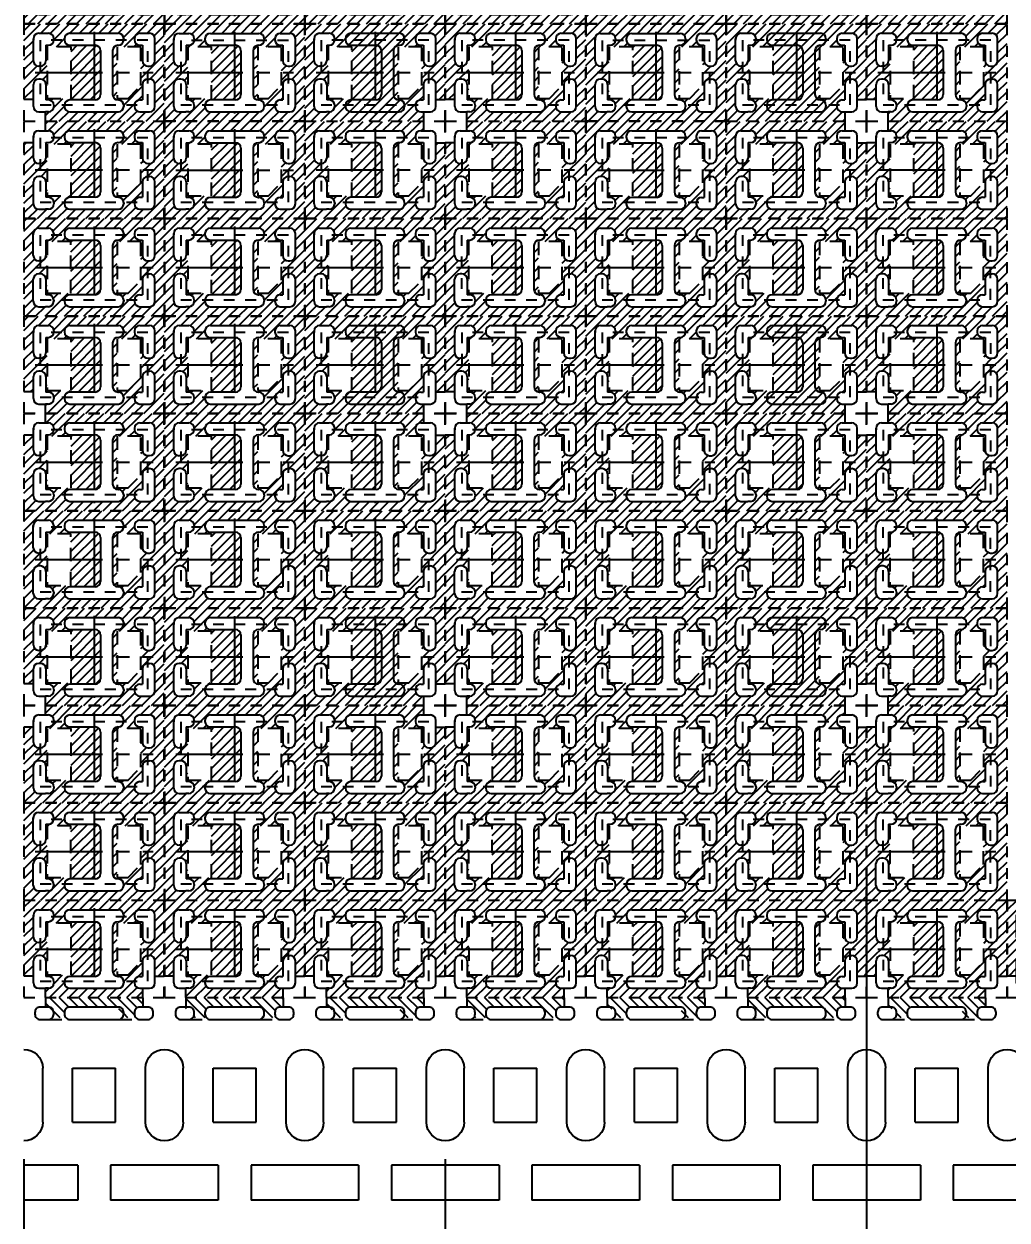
# Model space of a CAD drawing. Extents: x -1398 to -1114, y 27 to 158.
# Drawn here: x -1335.45 to -1326.31, y 64.06 to 75.18 of the extents above; entities that cross this region are included whole.
import ezdxf

# ---------------------------------------------------------------- set-up
doc = ezdxf.new("R2010")
doc.units = 0
doc.header["$LTSCALE"] = 0.5
for name, pattern in [('CENTER', [2, 1.25, -0.25, 0.25, -0.25]), ('HIDDEN', [0.375, 0.25, -0.125]), ('HIDDEN2', [0.1875, 0.125, -0.0625])]:
    doc.linetypes.add(name, pattern=pattern)
for name, color, linetype in [('B', 5, 'Continuous'), ('C', 1, 'CENTER'), ('DIM', 7, 'Continuous'), ('H', 4, 'HIDDEN'), ('hatch', 7, 'CENTER'), ('HATCH O-L', 7, 'HIDDEN2'), ('PACKAGE OL', 51, 'HIDDEN2'), ('圖', 7, 'Continuous')]:
    doc.layers.add(name, color=color, linetype=linetype)
doc.styles.get("Standard").update_dxf_attribs({"font": 'ROMANS.SHX'})
doc.dimstyles.new('DIM 1', dxfattribs={"dimtxt": 1.5, "dimasz": 1.5, "dimexe": 1.5, "dimexo": 1.5, "dimgap": 1.5, "dimtad": 0, "dimtih": 1, "dimtoh": 1, "dimdec": 4, "dimzin": 1, "dimdsep": 46, "dimtxsty": 'STANDARD', "dimcen": 1.5, "dimclrd": 256, "dimclre": 256, "dimclrt": 256, "dimadec": 0, "dimazin": 2, "dimtfac": 1, "dimtdec": 4, "dimtmove": 0, "dimatfit": 3, "dimfxl": 1, "dimarcsym": 0})

# ---------------------------------------------------------------- blocks, each defined once
blk = doc.blocks.new('*D23')
at = {"layer": 'Defpoints', "color": 0, "transparency": 16777216}
for p in [(51.758, -773.897), (267.883, -841.147), (273.841, -841.147)]:
    blk.add_point(p, dxfattribs=at)
at = {"layer": 'DIM', "lineweight": -2, "transparency": 16777216}
blk.add_line((269.383, -841.147), (273.841, -841.147), dxfattribs=at)
at = {"layer": 'DIM', "transparency": 16777216, "insert": (279.019, -841.147), "char_height": 1.5, "attachment_point": 5}
blk.add_mtext('67.250', dxfattribs=at)
blk = doc.blocks.new('DFN1006-2L PACKAGE')
at = {"layer": 'hatch'}
h = blk.add_hatch(dxfattribs=at)
h.set_pattern_fill('ANSI31', color=256, scale=0.02)
h.set_pattern_definition([(45, (528.53349, -41.65396), (-0.0449012806, 0.0449012806), [])])
h.paths.add_polyline_path([(1.205, 0.102), (-0.1, 0.102), (-0.1, -0.803), (1.205, -0.803)])
h.paths.add_polyline_path([(0.037, -0.411), (0.053, -0.411, -0.414214), (0.103, -0.461), (0.103, -0.605), (0.127, -0.605, -0.414214), (0.177, -0.655), (0.177, -0.666, -0.414214), (0.127, -0.716), (0.1, -0.716), (0.037, -0.716, -0.414214), (-0.013, -0.666), (-0.013, -0.461, -0.414214)], flags=16)
h.paths.add_polyline_path([(-0.013, -0.241), (-0.013, -0.036, -0.414214), (0.037, 0.014), (0.127, 0.014, -0.414214), (0.177, -0.036), (0.177, -0.047, -0.414214), (0.127, -0.097), (0.103, -0.097), (0.103, -0.241, -0.414214), (0.053, -0.291), (0.037, -0.291, -0.414214)], flags=16)
h.paths.add_polyline_path([(0.117, -0.111), (0.337, -0.111), (0.337, -0.591), (0.117, -0.591)], flags=16)
h.paths.add_polyline_path([(0.327, -0.605), (0.561, -0.605, 0.414214), (0.611, -0.555), (0.611, -0.147, 0.414214), (0.561, -0.097), (0.327, -0.097, -0.414214), (0.277, -0.047), (0.277, -0.036, -0.414214), (0.327, 0.014), (0.777, 0.014, -0.414214), (0.827, -0.036), (0.827, -0.047, -0.414214), (0.777, -0.097), (0.774, -0.097, 0.414214), (0.724, -0.147), (0.724, -0.555, 0.423299), (0.776, -0.605, -0.423025), (0.827, -0.655), (0.827, -0.666, -0.414214), (0.777, -0.716), (0.327, -0.716, -0.414214), (0.277, -0.666), (0.277, -0.655, -0.414214)], flags=16)
h.paths.add_polyline_path([(0.767, -0.111), (0.987, -0.111), (0.987, -0.471), (0.867, -0.591), (0.767, -0.591)], flags=16)
h.paths.add_polyline_path([(0.977, -0.605), (1.001, -0.605), (1.001, -0.461, -0.414214), (1.051, -0.411), (1.067, -0.411, -0.414214), (1.117, -0.461), (1.117, -0.666, -0.414214), (1.067, -0.716), (1.005, -0.716), (0.977, -0.716, -0.414214), (0.927, -0.666), (0.927, -0.655, -0.414214)], flags=16)
h.paths.add_polyline_path([(0.927, -0.047), (0.927, -0.036, -0.414214), (0.977, 0.014), (1.067, 0.014, -0.414214), (1.117, -0.036), (1.117, -0.241, -0.414214), (1.067, -0.291), (1.051, -0.291, -0.414214), (1.001, -0.241), (1.001, -0.097), (0.977, -0.097, -0.414214)], flags=16)
at = {"layer": 'B'}
for p, q in [((0.037, 0.014), (0.127, 0.014)), ((0.327, 0.014), (0.777, 0.014)), ((0.977, 0.014), (1.067, 0.014)), ((-0.013, -0.241), (-0.013, -0.036)), ((-0.013, -0.036), (-0.013, -0.05)), ((0.103, -0.097), (0.103, -0.241)), ((0.103, -0.097), (0.127, -0.097)), ((0.177, -0.036), (0.177, -0.047)), ((0.277, -0.036), (0.277, -0.047)), ((0.327, -0.097), (0.561, -0.097)), ((0.774, -0.097), (0.777, -0.097)), ((0.827, -0.036), (0.827, -0.047)), ((0.927, -0.036), (0.927, -0.047)), ((0.977, -0.097), (1.001, -0.097)), ((1.001, -0.097), (1.001, -0.241)), ((1.117, -0.241), (1.117, -0.036)), ((0.611, -0.147), (0.611, -0.555)), ((0.724, -0.147), (0.724, -0.555)), ((0.053, -0.291), (0.037, -0.291)), ((0.052, -0.291), (0.052, -0.291)), ((1.051, -0.291), (1.067, -0.291)), ((1.052, -0.291), (1.052, -0.291)), ((0.053, -0.411), (0.037, -0.411)), ((0.052, -0.411), (0.052, -0.411)), ((1.051, -0.411), (1.067, -0.411)), ((1.052, -0.411), (1.052, -0.411)), ((-0.013, -0.666), (-0.013, -0.461)), ((0.103, -0.461), (0.103, -0.605)), ((1.001, -0.461), (1.001, -0.605)), ((1.117, -0.666), (1.117, -0.461)), ((0.127, -0.605), (0.103, -0.605)), ((0.177, -0.655), (0.177, -0.666)), ((0.277, -0.655), (0.277, -0.666)), ((0.561, -0.605), (0.327, -0.605)), ((0.774, -0.605), (0.777, -0.605)), ((0.827, -0.655), (0.827, -0.666)), ((0.927, -0.655), (0.927, -0.666)), ((0.977, -0.605), (1.001, -0.605)), ((0.037, -0.716), (0.1, -0.716)), ((0.127, -0.716), (0.1, -0.716)), ((0.327, -0.716), (0.777, -0.716)), ((0.977, -0.716), (1.005, -0.716)), ((1.005, -0.716), (1.067, -0.716))]:
    blk.add_line(p, q, dxfattribs=at)
for centre, start, end in [((0.037, -0.036), 90, 180), ((0.127, -0.036), 0, 90), ((0.327, -0.036), 90, 180), ((0.777, -0.036), 0, 90), ((0.977, -0.036), 90, 180), ((1.067, -0.036), 0, 90), ((0.127, -0.047), 270, 0), ((0.327, -0.047), 180, 270), ((0.561, -0.147), 0, 90), ((0.774, -0.147), 90, 180), ((0.777, -0.047), 270, 0), ((0.977, -0.047), 180, 270), ((0.037, -0.241), 180, 270), ((0.053, -0.241), 270, 0), ((1.051, -0.241), 180, 270), ((1.067, -0.241), 270, 0), ((0.037, -0.461), 90, 180), ((0.053, -0.461), 0, 90), ((1.051, -0.461), 90, 180), ((1.067, -0.461), 0, 90), ((0.561, -0.555), 270, 0), ((0.774, -0.555), 180, 270), ((0.037, -0.666), 180, 270), ((0.127, -0.655), 0, 90), ((0.127, -0.666), 270, 0), ((0.327, -0.655), 90, 180), ((0.327, -0.666), 180, 270), ((0.777, -0.655), 0, 90), ((0.777, -0.666), 270, 0), ((0.977, -0.655), 90, 180), ((0.977, -0.666), 180, 270), ((1.067, -0.666), 270, 0)]:
    blk.add_arc(centre, 0.05, start, end, dxfattribs=at)
at = {"layer": 'C'}
for p, q in [((0.552, 0.029), (0.552, -0.731)), ((0.005, -0.351), (1.1, -0.351))]:
    blk.add_line(p, q, dxfattribs=at)
at = {"layer": 'H'}
for points in [[(0.337, -0.591), (0.337, -0.111), (0.117, -0.111), (0.117, -0.591)], [(0.867, -0.591), (0.987, -0.471), (0.987, -0.111), (0.767, -0.111), (0.767, -0.591)]]:
    blk.add_lwpolyline(points, close=True, dxfattribs=at)
at = {"layer": 'HATCH O-L'}
blk.add_lwpolyline([(-0.1, 0.102), (-0.1, -0.803), (1.205, -0.803), (1.205, 0.102), (-0.1, 0.102)], dxfattribs=at)
at = {"layer": 'PACKAGE OL'}
blk.add_lwpolyline([(1.052, -0.651), (1.052, -0.051), (0.052, -0.051), (0.052, -0.651)], close=True, dxfattribs=at)
blk = doc.blocks.new('DFN1006-2L HOR BAR')
at = {"layer": 'hatch'}
h = blk.add_hatch(dxfattribs=at)
h.set_pattern_fill('ANSI31', color=256, scale=0.02)
h.set_pattern_definition([(45, (24.7912, 6.36839), (-0.04490128, 0.04490128), [])])
edge = h.paths.add_edge_path()
edge.add_line((1.042, -0.292), (0.913, -0.292))
edge.add_arc((0.877, -0.327), 0.05, -8.6269, 44.427, ccw=False)
edge.add_arc((0.877, -0.342), 0.05, -90, 8.6269, ccw=False)
edge.add_line((0.877, -0.392), (0.427, -0.392))
edge.add_arc((0.427, -0.342), 0.05, 171.3731, 270, ccw=False)
edge.add_arc((0.427, -0.327), 0.05, 135.573, 188.6269, ccw=False)
edge.add_line((0.392, -0.292), (0.263, -0.292))
edge.add_arc((0.227, -0.327), 0.05, -90, 44.427, ccw=False)
edge.add_line((0.227, -0.377), (0.2, -0.377))
edge.add_line((0.2, -0.377), (0.2, -0.477))
edge.add_line((0.2, -0.477), (1.105, -0.477))
edge.add_line((1.105, -0.477), (1.105, -0.392))
edge.add_line((1.105, -0.392), (1.077, -0.392))
edge.add_arc((1.077, -0.342), 0.05, 171.3731, 270, ccw=False)
edge.add_arc((1.077, -0.327), 0.05, 135.573, 188.6269, ccw=False)
at = {"layer": 'B'}
for p, q in [((0.5, 1.401), (0, 1.401)), ((0.5, 1.077), (0.5, 1.401)), ((1.305, 1.401), (0.805, 1.401)), ((0.805, 1.077), (0.805, 1.401)), ((0.5, 1.077), (0, 1.077)), ((1.305, 1.077), (0.805, 1.077)), ((0.175, 0.676), (0.175, 0.176)), ((0.452, 0.676), (0.852, 0.676)), ((0.452, 0.676), (0.452, 0.176)), ((0.852, 0.676), (0.852, 0.176)), ((1.13, 0.676), (1.13, 0.176)), ((0.452, 0.176), (0.852, 0.176)), ((0.1, -0.327), (0.1, -0.327)), ((0.277, -0.327), (0.277, -0.327)), ((0.377, -0.327), (0.377, -0.327)), ((1.027, -0.327), (1.027, -0.327))]:
    blk.add_line(p, q, dxfattribs=at)
for points in [[(0.152, -0.277), (0.227, -0.277, -0.414214), (0.277, -0.327), (0.277, -0.342, -0.414214), (0.227, -0.392), (0.152, -0.392, -0.414214), (0.102, -0.342), (0.102, -0.327, -0.414214)], [(0.877, -0.277, -0.414214), (0.927, -0.327), (0.927, -0.327), (0.927, -0.342, -0.414214), (0.877, -0.392), (0.427, -0.392, -0.414214), (0.377, -0.342), (0.377, -0.327, -0.414214), (0.427, -0.277)]]:
    blk.add_lwpolyline(points, format="xyb", close=True, dxfattribs=at)
blk.add_lwpolyline([(1.152, -0.277, -0.414214), (1.202, -0.327), (1.202, -0.342, -0.414214), (1.152, -0.392), (1.077, -0.392, -0.414214), (1.027, -0.342), (1.027, -0.327, -0.414214), (1.077, -0.277), (1.155, -0.277)], format="xyb", dxfattribs=at)
for centre, start, end in [((0, 0.676), 0, 90), ((1.305, 0.676), 90, 180), ((0, 0.176), 270, 0), ((1.305, 0.176), 180, 270)]:
    blk.add_arc(centre, 0.175, start, end, dxfattribs=at)
at = {"layer": 'H'}
for p, q in [((0.227, -0.277), (0.427, -0.277)), ((0.877, -0.277), (1.077, -0.277)), ((1.205, -0.327), (1.205, -0.327)), ((0.2, -0.479), (0.2, -0.392)), ((1.105, -0.479), (1.105, -0.392))]:
    blk.add_line(p, q, dxfattribs=at)
blk = doc.blocks.new('2 LOWER CROSS REF')
at = {"layer": 'hatch'}
h = blk.add_hatch(dxfattribs=at)
h.set_pattern_fill('ANSI31', color=256, scale=0.02)
h.set_pattern_definition([(45, (579.97053, -37.987864), (-0.0449012806, 0.0449012806), [])])
h.paths.add_polyline_path([(0.565, -0.11), (0.565, -0.315, -0.414214), (0.515, -0.365), (0.452, -0.365), (0.425, -0.365, -0.414214), (0.375, -0.315), (0.375, -0.304, -0.414214), (0.425, -0.254), (0.449, -0.254), (0.449, -0.11, -0.414214), (0.499, -0.06), (0.515, -0.06, -0.414214)], flags=16)
h.paths.add_polyline_path([(0.515, 0.06), (0.499, 0.06, -0.414214), (0.449, 0.11), (0.449, 0.254), (0.425, 0.254, -0.414214), (0.375, 0.304), (0.375, 0.315, -0.414214), (0.425, 0.365), (0.515, 0.365, -0.414214), (0.565, 0.315), (0.565, 0.11, -0.414214)], flags=16)
h.paths.add_polyline_path([(0.435, -0.12), (0.315, -0.24), (0.215, -0.24), (0.215, 0.24), (0.435, 0.24)], flags=16)
h.paths.add_polyline_path([(0.275, -0.304), (0.275, -0.315, -0.414214), (0.225, -0.365), (-0.225, -0.365, -0.414214), (-0.275, -0.315), (-0.275, -0.304, -0.414214), (-0.225, -0.254), (0.009, -0.254, 0.414214), (0.059, -0.204), (0.059, 0.204, 0.414214), (0.009, 0.254), (-0.225, 0.254, -0.414214), (-0.275, 0.304), (-0.275, 0.315, -0.414214), (-0.225, 0.365), (0.225, 0.365, -0.414214), (0.275, 0.315), (0.275, 0.304, -0.414214), (0.225, 0.254), (0.222, 0.254, 0.414214), (0.172, 0.204), (0.172, -0.204, 0.423299), (0.224, -0.254, -0.423025)], flags=16)
h.paths.add_polyline_path([(-0.215, -0.24), (-0.435, -0.24), (-0.435, 0.24), (-0.215, 0.24)], flags=16)
h.paths.add_polyline_path([(-0.375, -0.304), (-0.375, -0.315, -0.414214), (-0.425, -0.365), (-0.452, -0.365), (-0.515, -0.365, -0.414214), (-0.565, -0.315), (-0.565, -0.11, -0.414214), (-0.515, -0.06), (-0.499, -0.06, -0.414214), (-0.449, -0.11), (-0.449, -0.254), (-0.425, -0.254, -0.414214)], flags=16)
h.paths.add_polyline_path([(-0.425, 0.254), (-0.449, 0.254), (-0.449, 0.11, -0.414214), (-0.499, 0.06), (-0.515, 0.06, -0.414214), (-0.565, 0.11), (-0.565, 0.315, -0.414214), (-0.515, 0.365), (-0.425, 0.365, -0.414214), (-0.375, 0.315), (-0.375, 0.304, -0.414214)], flags=16)
h.paths.add_polyline_path([(-0.652, 0.452), (-0.652, -0.251), (-0.565, -0.251), (-0.565, -0.315, 0.414214), (-0.515, -0.365), (-0.452, -0.365), (-0.452, -0.452), (0.452, -0.452), (0.452, -0.365), (0.515, -0.365, 0.414214), (0.565, -0.315), (0.565, -0.251), (0.652, -0.251), (0.652, 0.452)])
at = {"layer": 'B'}
for p, q in [((-0.515, 0.365), (-0.425, 0.365)), ((-0.225, 0.365), (0.225, 0.365)), ((0.425, 0.365), (0.515, 0.365)), ((-0.565, 0.11), (-0.565, 0.315)), ((-0.565, 0.315), (-0.565, 0.301)), ((-0.449, 0.254), (-0.449, 0.11)), ((-0.449, 0.254), (-0.425, 0.254)), ((-0.375, 0.315), (-0.375, 0.304)), ((-0.275, 0.315), (-0.275, 0.304)), ((-0.225, 0.254), (0.009, 0.254)), ((0.222, 0.254), (0.225, 0.254)), ((0.275, 0.315), (0.275, 0.304)), ((0.375, 0.315), (0.375, 0.304)), ((0.425, 0.254), (0.449, 0.254)), ((0.449, 0.254), (0.449, 0.11)), ((0.565, 0.11), (0.565, 0.315)), ((0.059, 0.204), (0.059, -0.204)), ((0.172, 0.204), (0.172, -0.204)), ((-0.499, 0.06), (-0.515, 0.06)), ((-0.5, 0.06), (-0.5, 0.06)), ((0.499, 0.06), (0.515, 0.06)), ((0.5, 0.06), (0.5, 0.06)), ((-0.565, -0.315), (-0.565, -0.11)), ((-0.499, -0.06), (-0.515, -0.06)), ((-0.5, -0.06), (-0.5, -0.06)), ((-0.449, -0.11), (-0.449, -0.254)), ((0.449, -0.11), (0.449, -0.254)), ((0.499, -0.06), (0.515, -0.06)), ((0.5, -0.06), (0.5, -0.06)), ((0.565, -0.315), (0.565, -0.11)), ((-0.425, -0.254), (-0.449, -0.254)), ((-0.375, -0.304), (-0.375, -0.315)), ((-0.275, -0.304), (-0.275, -0.315)), ((0.009, -0.254), (-0.225, -0.254)), ((0.222, -0.254), (0.225, -0.254)), ((0.275, -0.304), (0.275, -0.315)), ((0.375, -0.304), (0.375, -0.315)), ((0.425, -0.254), (0.449, -0.254)), ((-0.515, -0.365), (-0.452, -0.365)), ((-0.425, -0.365), (-0.452, -0.365)), ((-0.225, -0.365), (0.225, -0.365)), ((0.425, -0.365), (0.452, -0.365)), ((0.452, -0.365), (0.515, -0.365))]:
    blk.add_line(p, q, dxfattribs=at)
for centre, start, end in [((-0.515, 0.315), 90, 180), ((-0.425, 0.315), 0, 90), ((-0.225, 0.315), 90, 180), ((0.225, 0.315), 0, 90), ((0.425, 0.315), 90, 180), ((0.515, 0.315), 0, 90), ((-0.425, 0.304), 270, 0), ((-0.225, 0.304), 180, 270), ((0.009, 0.204), 0, 90), ((0.222, 0.204), 90, 180), ((0.225, 0.304), 270, 0), ((0.425, 0.304), 180, 270), ((-0.515, 0.11), 180, 270), ((-0.499, 0.11), 270, 0), ((0.499, 0.11), 180, 270), ((0.515, 0.11), 270, 0), ((-0.515, -0.11), 90, 180), ((-0.499, -0.11), 0, 90), ((0.499, -0.11), 90, 180), ((0.515, -0.11), 0, 90), ((0.009, -0.204), 270, 0), ((0.222, -0.204), 180, 270), ((-0.515, -0.315), 180, 270), ((-0.425, -0.304), 0, 90), ((-0.425, -0.315), 270, 0), ((-0.225, -0.304), 90, 180), ((-0.225, -0.315), 180, 270), ((0.225, -0.304), 0, 90), ((0.225, -0.315), 270, 0), ((0.425, -0.304), 90, 180), ((0.425, -0.315), 180, 270), ((0.515, -0.315), 270, 0)]:
    blk.add_arc(centre, 0.05, start, end, dxfattribs=at)
at = {"layer": 'C'}
for p, q in [((0, 0.38), (0, -0.38)), ((-0.548, 0), (0.548, 0))]:
    blk.add_line(p, q, dxfattribs=at)
at = {"layer": 'H', "color": 6}
for p, q in [((-0.565, -0.251), (-0.652, -0.251)), ((0.565, -0.251), (0.652, -0.251)), ((-0.452, -0.452), (-0.452, -0.365)), ((0.452, -0.452), (0.452, -0.365))]:
    blk.add_line(p, q, dxfattribs=at)
at = {"layer": 'H'}
for points in [[(-0.215, -0.24), (-0.215, 0.24), (-0.435, 0.24), (-0.435, -0.24)], [(0.315, -0.24), (0.435, -0.12), (0.435, 0.24), (0.215, 0.24), (0.215, -0.24)]]:
    blk.add_lwpolyline(points, close=True, dxfattribs=at)
at = {"layer": 'HATCH O-L'}
blk.add_lwpolyline([(-0.652, 0.452), (-0.652, -0.452), (0.652, -0.452), (0.652, 0.452), (-0.652, 0.452)], dxfattribs=at)
at = {"layer": 'PACKAGE OL'}
blk.add_lwpolyline([(0.5, -0.3), (0.5, 0.3), (-0.5, 0.3), (-0.5, -0.3)], close=True, dxfattribs=at)
blk = doc.blocks.new('LOWER CROSS REF')
at = {"layer": 'hatch'}
h = blk.add_hatch(dxfattribs=at)
h.set_pattern_fill('ANSI31', color=256, scale=0.02)
h.set_pattern_definition([(45, (581.53627, -39.14559), (-0.0449012806, 0.0449012806), [])])
h.paths.add_polyline_path([(0.652, -0.452), (0.652, 0.452), (-0.652, 0.452), (-0.652, -0.251), (-0.565, -0.251), (-0.565, -0.11, -0.414214), (-0.515, -0.06), (-0.499, -0.06, -0.414214), (-0.449, -0.11), (-0.449, -0.254), (-0.425, -0.254, -0.414214), (-0.375, -0.304), (-0.375, -0.315, -0.414214), (-0.425, -0.365), (-0.452, -0.365), (-0.452, -0.452)])
h.paths.add_polyline_path([(-0.275, -0.315), (-0.275, -0.304, -0.414214), (-0.225, -0.254), (0.009, -0.254, 0.414214), (0.059, -0.204), (0.059, 0.204, 0.414214), (0.009, 0.254), (-0.225, 0.254, -0.414214), (-0.275, 0.304), (-0.275, 0.315, -0.414214), (-0.225, 0.365), (0.225, 0.365, -0.414214), (0.275, 0.315), (0.275, 0.304, -0.414214), (0.225, 0.254), (0.222, 0.254, 0.414214), (0.172, 0.204), (0.172, -0.204, 0.414214), (0.222, -0.254), (0.225, -0.254, -0.414214), (0.275, -0.304), (0.275, -0.315, -0.414214), (0.225, -0.365), (-0.225, -0.365, -0.414214)], flags=16)
h.paths.add_polyline_path([(-0.435, -0.24), (-0.435, 0.24), (-0.215, 0.24), (-0.215, -0.24)], flags=16)
h.paths.add_polyline_path([(-0.499, 0.06), (-0.515, 0.06, -0.414214), (-0.565, 0.11), (-0.565, 0.315, -0.414214), (-0.515, 0.365), (-0.425, 0.365, -0.414214), (-0.375, 0.315), (-0.375, 0.304, -0.414214), (-0.425, 0.254), (-0.449, 0.254), (-0.449, 0.11, -0.414214)], flags=16)
h.paths.add_polyline_path([(0.215, -0.24), (0.215, 0.24), (0.435, 0.24), (0.435, -0.12), (0.315, -0.24)], flags=16)
h.paths.add_polyline_path([(0.375, -0.315), (0.375, -0.304, -0.414214), (0.425, -0.254), (0.449, -0.254), (0.449, -0.11, -0.414214), (0.499, -0.06), (0.515, -0.06, -0.414214), (0.565, -0.11), (0.565, -0.315, -0.414214), (0.515, -0.365), (0.452, -0.365), (0.425, -0.365, -0.414214)], flags=16)
h.paths.add_polyline_path([(0.449, 0.11), (0.449, 0.254), (0.425, 0.254, -0.414214), (0.375, 0.304), (0.375, 0.315, -0.414214), (0.425, 0.365), (0.515, 0.365, -0.414214), (0.565, 0.315), (0.565, 0.11, -0.414214), (0.515, 0.06), (0.499, 0.06, -0.414214)], flags=16)
at = {"layer": 'B'}
for p, q in [((-0.515, 0.365), (-0.425, 0.365)), ((-0.225, 0.365), (0.225, 0.365)), ((0.425, 0.365), (0.515, 0.365)), ((-0.565, 0.11), (-0.565, 0.315)), ((-0.565, 0.315), (-0.565, 0.301)), ((-0.449, 0.254), (-0.449, 0.11)), ((-0.449, 0.254), (-0.425, 0.254)), ((-0.375, 0.315), (-0.375, 0.304)), ((-0.275, 0.315), (-0.275, 0.304)), ((-0.225, 0.254), (0.009, 0.254)), ((0.222, 0.254), (0.225, 0.254)), ((0.275, 0.315), (0.275, 0.304)), ((0.375, 0.315), (0.375, 0.304)), ((0.425, 0.254), (0.449, 0.254)), ((0.449, 0.254), (0.449, 0.11)), ((0.565, 0.11), (0.565, 0.315)), ((0.059, 0.204), (0.059, -0.204)), ((0.172, 0.204), (0.172, -0.204)), ((-0.499, 0.06), (-0.515, 0.06)), ((-0.5, 0.06), (-0.5, 0.06)), ((0.499, 0.06), (0.515, 0.06)), ((0.5, 0.06), (0.5, 0.06)), ((-0.565, -0.315), (-0.565, -0.11)), ((-0.499, -0.06), (-0.515, -0.06)), ((-0.5, -0.06), (-0.5, -0.06)), ((-0.449, -0.11), (-0.449, -0.254)), ((0.449, -0.11), (0.449, -0.254)), ((0.499, -0.06), (0.515, -0.06)), ((0.5, -0.06), (0.5, -0.06)), ((0.565, -0.315), (0.565, -0.11)), ((-0.425, -0.254), (-0.449, -0.254)), ((-0.375, -0.304), (-0.375, -0.315)), ((-0.275, -0.304), (-0.275, -0.315)), ((0.009, -0.254), (-0.225, -0.254)), ((0.222, -0.254), (0.225, -0.254)), ((0.275, -0.304), (0.275, -0.315)), ((0.375, -0.304), (0.375, -0.315)), ((0.425, -0.254), (0.449, -0.254)), ((-0.515, -0.365), (-0.452, -0.365)), ((-0.425, -0.365), (-0.452, -0.365)), ((-0.225, -0.365), (0.225, -0.365)), ((0.425, -0.365), (0.452, -0.365)), ((0.452, -0.365), (0.515, -0.365))]:
    blk.add_line(p, q, dxfattribs=at)
for centre, start, end in [((-0.515, 0.315), 90, 180), ((-0.425, 0.315), 0, 90), ((-0.225, 0.315), 90, 180), ((0.225, 0.315), 0, 90), ((0.425, 0.315), 90, 180), ((0.515, 0.315), 0, 90), ((-0.425, 0.304), 270, 0), ((-0.225, 0.304), 180, 270), ((0.009, 0.204), 0, 90), ((0.222, 0.204), 90, 180), ((0.225, 0.304), 270, 0), ((0.425, 0.304), 180, 270), ((-0.515, 0.11), 180, 270), ((-0.499, 0.11), 270, 0), ((0.499, 0.11), 180, 270), ((0.515, 0.11), 270, 0), ((-0.515, -0.11), 90, 180), ((-0.499, -0.11), 0, 90), ((0.499, -0.11), 90, 180), ((0.515, -0.11), 0, 90), ((0.009, -0.204), 270, 0), ((0.222, -0.204), 180, 270), ((-0.515, -0.315), 180, 270), ((-0.425, -0.304), 0, 90), ((-0.425, -0.315), 270, 0), ((-0.225, -0.304), 90, 180), ((-0.225, -0.315), 180, 270), ((0.225, -0.304), 0, 90), ((0.225, -0.315), 270, 0), ((0.425, -0.304), 90, 180), ((0.425, -0.315), 180, 270), ((0.515, -0.315), 270, 0)]:
    blk.add_arc(centre, 0.05, start, end, dxfattribs=at)
at = {"layer": 'C'}
for p, q in [((0, 0.38), (0, -0.38)), ((-0.548, 0), (0.548, 0))]:
    blk.add_line(p, q, dxfattribs=at)
at = {"layer": 'H', "color": 6}
for p, q in [((-0.565, -0.251), (-0.652, -0.251)), ((-0.452, -0.452), (-0.452, -0.365))]:
    blk.add_line(p, q, dxfattribs=at)
at = {"layer": 'H'}
for points in [[(-0.215, -0.24), (-0.215, 0.24), (-0.435, 0.24), (-0.435, -0.24)], [(0.315, -0.24), (0.435, -0.12), (0.435, 0.24), (0.215, 0.24), (0.215, -0.24)]]:
    blk.add_lwpolyline(points, close=True, dxfattribs=at)
at = {"layer": 'HATCH O-L'}
blk.add_lwpolyline([(-0.652, 0.452), (-0.652, -0.452), (0.652, -0.452), (0.652, 0.452), (-0.652, 0.452)], dxfattribs=at)
at = {"layer": 'PACKAGE OL'}
blk.add_lwpolyline([(0.5, -0.3), (0.5, 0.3), (-0.5, 0.3), (-0.5, -0.3)], close=True, dxfattribs=at)
blk = doc.blocks.new('UPPER LEFT CROSS')
at = {"layer": 'hatch'}
h = blk.add_hatch(dxfattribs=at)
h.set_pattern_fill('ANSI31', color=256, scale=0.02)
h.set_pattern_definition([(45, (581.53627, -40.20884), (-0.0449012806, 0.0449012806), [])])
h.paths.add_polyline_path([(-0.452, 0.452), (-0.452, 0.365), (-0.425, 0.365, -0.414214), (-0.375, 0.315), (-0.375, 0.304, -0.414214), (-0.425, 0.254), (-0.449, 0.254), (-0.449, 0.11, -0.414214), (-0.499, 0.06), (-0.515, 0.06, -0.414214), (-0.565, 0.11), (-0.565, 0.251), (-0.652, 0.251), (-0.652, -0.452), (0.652, -0.452), (0.652, 0.452)])
h.paths.add_polyline_path([(-0.225, 0.365), (0.225, 0.365, -0.414214), (0.275, 0.315), (0.275, 0.304, -0.414214), (0.225, 0.254), (0.222, 0.254, 0.414214), (0.172, 0.204), (0.172, -0.204, 0.423299), (0.224, -0.254, -0.423025), (0.275, -0.304), (0.275, -0.315, -0.414214), (0.225, -0.365), (-0.225, -0.365, -0.414214), (-0.275, -0.315), (-0.275, -0.304, -0.414214), (-0.225, -0.254), (0.009, -0.254, 0.414214), (0.059, -0.204), (0.059, 0.204, 0.414214), (0.009, 0.254), (-0.225, 0.254, -0.414214), (-0.275, 0.304), (-0.275, 0.315, -0.414214)], flags=16)
h.paths.add_polyline_path([(-0.215, 0.24), (-0.215, -0.24), (-0.435, -0.24), (-0.435, 0.24)], flags=16)
h.paths.add_polyline_path([(-0.449, -0.11), (-0.449, -0.254), (-0.425, -0.254, -0.414214), (-0.375, -0.304), (-0.375, -0.315, -0.414214), (-0.425, -0.365), (-0.452, -0.365), (-0.515, -0.365, -0.414214), (-0.565, -0.315), (-0.565, -0.11, -0.414214), (-0.515, -0.06), (-0.499, -0.06, -0.414214)], flags=16)
h.paths.add_polyline_path([(0.215, 0.24), (0.435, 0.24), (0.435, -0.12), (0.315, -0.24), (0.215, -0.24)], flags=16)
h.paths.add_polyline_path([(0.425, 0.365), (0.515, 0.365, -0.414214), (0.565, 0.315), (0.565, 0.11, -0.414214), (0.515, 0.06), (0.499, 0.06, -0.414214), (0.449, 0.11), (0.449, 0.254), (0.425, 0.254, -0.414214), (0.375, 0.304), (0.375, 0.315, -0.414214)], flags=16)
h.paths.add_polyline_path([(0.499, -0.06), (0.515, -0.06, -0.414214), (0.565, -0.11), (0.565, -0.315, -0.414214), (0.515, -0.365), (0.452, -0.365), (0.425, -0.365, -0.414214), (0.375, -0.315), (0.375, -0.304, -0.414214), (0.425, -0.254), (0.449, -0.254), (0.449, -0.11, -0.414214)], flags=16)
at = {"layer": 'B'}
for p, q in [((-0.515, 0.365), (-0.425, 0.365)), ((-0.225, 0.365), (0.225, 0.365)), ((0.425, 0.365), (0.515, 0.365)), ((-0.565, 0.11), (-0.565, 0.315)), ((-0.565, 0.315), (-0.565, 0.301)), ((-0.449, 0.254), (-0.449, 0.11)), ((-0.449, 0.254), (-0.425, 0.254)), ((-0.375, 0.315), (-0.375, 0.304)), ((-0.275, 0.315), (-0.275, 0.304)), ((-0.225, 0.254), (0.009, 0.254)), ((0.222, 0.254), (0.225, 0.254)), ((0.275, 0.315), (0.275, 0.304)), ((0.375, 0.315), (0.375, 0.304)), ((0.425, 0.254), (0.449, 0.254)), ((0.449, 0.254), (0.449, 0.11)), ((0.565, 0.11), (0.565, 0.315)), ((0.059, 0.204), (0.059, -0.204)), ((0.172, 0.204), (0.172, -0.204)), ((-0.499, 0.06), (-0.515, 0.06)), ((-0.5, 0.06), (-0.5, 0.06)), ((0.499, 0.06), (0.515, 0.06)), ((0.5, 0.06), (0.5, 0.06)), ((-0.565, -0.315), (-0.565, -0.11)), ((-0.499, -0.06), (-0.515, -0.06)), ((-0.5, -0.06), (-0.5, -0.06)), ((-0.449, -0.11), (-0.449, -0.254)), ((0.449, -0.11), (0.449, -0.254)), ((0.499, -0.06), (0.515, -0.06)), ((0.5, -0.06), (0.5, -0.06)), ((0.565, -0.315), (0.565, -0.11)), ((-0.425, -0.254), (-0.449, -0.254)), ((-0.375, -0.304), (-0.375, -0.315)), ((-0.275, -0.304), (-0.275, -0.315)), ((0.009, -0.254), (-0.225, -0.254)), ((0.222, -0.254), (0.225, -0.254)), ((0.275, -0.304), (0.275, -0.315)), ((0.375, -0.304), (0.375, -0.315)), ((0.425, -0.254), (0.449, -0.254)), ((-0.515, -0.365), (-0.452, -0.365)), ((-0.425, -0.365), (-0.452, -0.365)), ((-0.225, -0.365), (0.225, -0.365)), ((0.425, -0.365), (0.452, -0.365)), ((0.452, -0.365), (0.515, -0.365))]:
    blk.add_line(p, q, dxfattribs=at)
for centre, start, end in [((-0.515, 0.315), 90, 180), ((-0.425, 0.315), 0, 90), ((-0.225, 0.315), 90, 180), ((0.225, 0.315), 0, 90), ((0.425, 0.315), 90, 180), ((0.515, 0.315), 0, 90), ((-0.425, 0.304), 270, 0), ((-0.225, 0.304), 180, 270), ((0.009, 0.204), 0, 90), ((0.222, 0.204), 90, 180), ((0.225, 0.304), 270, 0), ((0.425, 0.304), 180, 270), ((-0.515, 0.11), 180, 270), ((-0.499, 0.11), 270, 0), ((0.499, 0.11), 180, 270), ((0.515, 0.11), 270, 0), ((-0.515, -0.11), 90, 180), ((-0.499, -0.11), 0, 90), ((0.499, -0.11), 90, 180), ((0.515, -0.11), 0, 90), ((0.009, -0.204), 270, 0), ((0.222, -0.204), 180, 270), ((-0.515, -0.315), 180, 270), ((-0.425, -0.304), 0, 90), ((-0.425, -0.315), 270, 0), ((-0.225, -0.304), 90, 180), ((-0.225, -0.315), 180, 270), ((0.225, -0.304), 0, 90), ((0.225, -0.315), 270, 0), ((0.425, -0.304), 90, 180), ((0.425, -0.315), 180, 270), ((0.515, -0.315), 270, 0)]:
    blk.add_arc(centre, 0.05, start, end, dxfattribs=at)
at = {"layer": 'C'}
for p, q in [((0, 0.38), (0, -0.38)), ((-0.548, 0), (0.548, 0))]:
    blk.add_line(p, q, dxfattribs=at)
at = {"layer": 'H', "color": 6}
for p, q in [((-0.452, 0.365), (-0.452, 0.452)), ((-0.565, 0.251), (-0.652, 0.251))]:
    blk.add_line(p, q, dxfattribs=at)
at = {"layer": 'H'}
for points in [[(-0.215, -0.24), (-0.215, 0.24), (-0.435, 0.24), (-0.435, -0.24)], [(0.315, -0.24), (0.435, -0.12), (0.435, 0.24), (0.215, 0.24), (0.215, -0.24)]]:
    blk.add_lwpolyline(points, close=True, dxfattribs=at)
at = {"layer": 'HATCH O-L'}
blk.add_lwpolyline([(-0.652, 0.452), (-0.652, -0.452), (0.652, -0.452), (0.652, 0.452), (-0.652, 0.452)], dxfattribs=at)
at = {"layer": 'PACKAGE OL'}
blk.add_lwpolyline([(0.5, -0.3), (0.5, 0.3), (-0.5, 0.3), (-0.5, -0.3)], close=True, dxfattribs=at)
blk = doc.blocks.new('LOWER LEFT CROSS')
at = {"layer": 'hatch'}
h = blk.add_hatch(dxfattribs=at)
h.set_pattern_fill('ANSI31', color=256, scale=0.02)
h.set_pattern_definition([(45, (581.53627, -39.15142), (-0.0449012806, 0.0449012806), [])])
h.paths.add_polyline_path([(-0.215, -0.24), (-0.435, -0.24), (-0.435, 0.24), (-0.215, 0.24)], flags=16)
h.paths.add_polyline_path([(0.215, 0.24), (0.435, 0.24), (0.435, -0.12), (0.315, -0.24), (0.215, -0.24)], flags=16)
h.paths.add_polyline_path([(-0.425, 0.254), (-0.449, 0.254), (-0.449, 0.11, -0.414214), (-0.499, 0.06), (-0.515, 0.06, -0.414214), (-0.565, 0.11), (-0.565, 0.315, -0.414214), (-0.515, 0.365), (-0.425, 0.365, -0.414214), (-0.375, 0.315), (-0.375, 0.304, -0.414214)], flags=16)
h.paths.add_polyline_path([(-0.449, -0.11), (-0.449, -0.254), (-0.425, -0.254, -0.414214), (-0.375, -0.304), (-0.375, -0.315, -0.414214), (-0.425, -0.365), (-0.452, -0.365), (-0.515, -0.365, -0.414214), (-0.565, -0.315), (-0.565, -0.11, -0.414214), (-0.515, -0.06), (-0.499, -0.06, -0.414214)], flags=16)
h.paths.add_polyline_path([(0.375, 0.304), (0.375, 0.315, -0.414214), (0.425, 0.365), (0.515, 0.365, -0.414214), (0.565, 0.315), (0.565, 0.11, -0.414214), (0.515, 0.06), (0.499, 0.06, -0.414214), (0.449, 0.11), (0.449, 0.254), (0.425, 0.254, -0.414214)], flags=16)
h.paths.add_polyline_path([(0.499, -0.06), (0.515, -0.06, -0.414214), (0.565, -0.11), (0.565, -0.315, -0.414214), (0.515, -0.365), (0.452, -0.365), (0.425, -0.365, -0.414214), (0.375, -0.315), (0.375, -0.304, -0.414214), (0.425, -0.254), (0.449, -0.254), (0.449, -0.11, -0.414214)], flags=16)
h.paths.add_polyline_path([(-0.652, 0.452), (-0.652, -0.452), (0.452, -0.452), (0.452, -0.365), (0.515, -0.365, 0.414214), (0.565, -0.315), (0.565, -0.251), (0.652, -0.251), (0.652, 0.452)])
at = {"layer": 'B'}
for p, q in [((-0.515, 0.365), (-0.425, 0.365)), ((-0.225, 0.365), (0.225, 0.365)), ((0.425, 0.365), (0.515, 0.365)), ((-0.565, 0.11), (-0.565, 0.315)), ((-0.565, 0.315), (-0.565, 0.301)), ((-0.449, 0.254), (-0.449, 0.11)), ((-0.449, 0.254), (-0.425, 0.254)), ((-0.375, 0.315), (-0.375, 0.304)), ((-0.275, 0.315), (-0.275, 0.304)), ((-0.225, 0.254), (0.009, 0.254)), ((0.222, 0.254), (0.225, 0.254)), ((0.275, 0.315), (0.275, 0.304)), ((0.375, 0.315), (0.375, 0.304)), ((0.425, 0.254), (0.449, 0.254)), ((0.449, 0.254), (0.449, 0.11)), ((0.565, 0.11), (0.565, 0.315)), ((0.059, 0.204), (0.059, -0.204)), ((0.172, 0.204), (0.172, -0.204)), ((-0.499, 0.06), (-0.515, 0.06)), ((-0.5, 0.06), (-0.5, 0.06)), ((0.499, 0.06), (0.515, 0.06)), ((0.5, 0.06), (0.5, 0.06)), ((-0.565, -0.315), (-0.565, -0.11)), ((-0.499, -0.06), (-0.515, -0.06)), ((-0.5, -0.06), (-0.5, -0.06)), ((-0.449, -0.11), (-0.449, -0.254)), ((0.449, -0.11), (0.449, -0.254)), ((0.499, -0.06), (0.515, -0.06)), ((0.5, -0.06), (0.5, -0.06)), ((0.565, -0.315), (0.565, -0.11)), ((-0.425, -0.254), (-0.449, -0.254)), ((-0.375, -0.304), (-0.375, -0.315)), ((-0.275, -0.304), (-0.275, -0.315)), ((0.009, -0.254), (-0.225, -0.254)), ((0.222, -0.254), (0.225, -0.254)), ((0.275, -0.304), (0.275, -0.315)), ((0.375, -0.304), (0.375, -0.315)), ((0.425, -0.254), (0.449, -0.254)), ((-0.515, -0.365), (-0.452, -0.365)), ((-0.425, -0.365), (-0.452, -0.365)), ((-0.225, -0.365), (0.225, -0.365)), ((0.425, -0.365), (0.452, -0.365)), ((0.452, -0.365), (0.515, -0.365))]:
    blk.add_line(p, q, dxfattribs=at)
for centre, start, end in [((-0.515, 0.315), 90, 180), ((-0.425, 0.315), 0, 90), ((-0.225, 0.315), 90, 180), ((0.225, 0.315), 0, 90), ((0.425, 0.315), 90, 180), ((0.515, 0.315), 0, 90), ((-0.425, 0.304), 270, 0), ((-0.225, 0.304), 180, 270), ((0.009, 0.204), 0, 90), ((0.222, 0.204), 90, 180), ((0.225, 0.304), 270, 0), ((0.425, 0.304), 180, 270), ((-0.515, 0.11), 180, 270), ((-0.499, 0.11), 270, 0), ((0.499, 0.11), 180, 270), ((0.515, 0.11), 270, 0), ((-0.515, -0.11), 90, 180), ((-0.499, -0.11), 0, 90), ((0.499, -0.11), 90, 180), ((0.515, -0.11), 0, 90), ((0.009, -0.204), 270, 0), ((0.222, -0.204), 180, 270), ((-0.515, -0.315), 180, 270), ((-0.425, -0.304), 0, 90), ((-0.425, -0.315), 270, 0), ((-0.225, -0.304), 90, 180), ((-0.225, -0.315), 180, 270), ((0.225, -0.304), 0, 90), ((0.225, -0.315), 270, 0), ((0.425, -0.304), 90, 180), ((0.425, -0.315), 180, 270), ((0.515, -0.315), 270, 0)]:
    blk.add_arc(centre, 0.05, start, end, dxfattribs=at)
at = {"layer": 'C'}
for p, q in [((0, 0.38), (0, -0.38)), ((-0.548, 0), (0.548, 0))]:
    blk.add_line(p, q, dxfattribs=at)
at = {"layer": 'H', "color": 6}
for p, q in [((0.565, -0.251), (0.652, -0.251)), ((0.452, -0.452), (0.452, -0.365))]:
    blk.add_line(p, q, dxfattribs=at)
at = {"layer": 'H'}
for points in [[(-0.215, -0.24), (-0.215, 0.24), (-0.435, 0.24), (-0.435, -0.24)], [(0.315, -0.24), (0.435, -0.12), (0.435, 0.24), (0.215, 0.24), (0.215, -0.24)]]:
    blk.add_lwpolyline(points, close=True, dxfattribs=at)
at = {"layer": 'HATCH O-L'}
blk.add_lwpolyline([(-0.652, 0.452), (-0.652, -0.452), (0.652, -0.452), (0.652, 0.452), (-0.652, 0.452)], dxfattribs=at)
at = {"layer": 'PACKAGE OL'}
blk.add_lwpolyline([(0.5, -0.3), (0.5, 0.3), (-0.5, 0.3), (-0.5, -0.3)], close=True, dxfattribs=at)
blk = doc.blocks.new('UPPER RIGHT CROSS')
at = {"layer": 'hatch'}
h = blk.add_hatch(dxfattribs=at)
h.set_pattern_fill('ANSI31', color=256, scale=0.02)
h.set_pattern_definition([(45, (579.97371, -40.20884), (-0.0449012806, 0.0449012806), [])])
h.paths.add_polyline_path([(-0.652, 0.452), (-0.652, -0.452), (0.652, -0.452), (0.652, 0.251), (0.565, 0.251), (0.565, 0.11, -0.414214), (0.515, 0.06), (0.499, 0.06, -0.414214), (0.449, 0.11), (0.449, 0.254), (0.425, 0.254, -0.414214), (0.375, 0.304), (0.375, 0.315, -0.414214), (0.425, 0.365), (0.452, 0.365), (0.452, 0.452)])
h.paths.add_polyline_path([(-0.375, 0.315), (-0.375, 0.304, -0.414214), (-0.425, 0.254), (-0.449, 0.254), (-0.449, 0.11, -0.414214), (-0.499, 0.06), (-0.515, 0.06, -0.414214), (-0.565, 0.11), (-0.565, 0.315, -0.414214), (-0.515, 0.365), (-0.425, 0.365, -0.414214)], flags=16)
h.paths.add_polyline_path([(-0.225, 0.365), (0.225, 0.365, -0.414214), (0.275, 0.315), (0.275, 0.304, -0.414214), (0.225, 0.254), (0.222, 0.254, 0.414214), (0.172, 0.204), (0.172, -0.204, 0.423299), (0.224, -0.254, -0.423025), (0.275, -0.304), (0.275, -0.315, -0.414214), (0.225, -0.365), (-0.225, -0.365, -0.414214), (-0.275, -0.315), (-0.275, -0.304, -0.414214), (-0.225, -0.254), (0.009, -0.254, 0.414214), (0.059, -0.204), (0.059, 0.204, 0.414214), (0.009, 0.254), (-0.225, 0.254, -0.414214), (-0.275, 0.304), (-0.275, 0.315, -0.414214)], flags=16)
h.paths.add_polyline_path([(-0.215, 0.24), (-0.215, -0.24), (-0.435, -0.24), (-0.435, 0.24)], flags=16)
h.paths.add_polyline_path([(-0.449, -0.11), (-0.449, -0.254), (-0.425, -0.254, -0.414214), (-0.375, -0.304), (-0.375, -0.315, -0.414214), (-0.425, -0.365), (-0.452, -0.365), (-0.515, -0.365, -0.414214), (-0.565, -0.315), (-0.565, -0.11, -0.414214), (-0.515, -0.06), (-0.499, -0.06, -0.414214)], flags=16)
h.paths.add_polyline_path([(0.215, 0.24), (0.435, 0.24), (0.435, -0.12), (0.315, -0.24), (0.215, -0.24)], flags=16)
h.paths.add_polyline_path([(0.499, -0.06), (0.515, -0.06, -0.414214), (0.565, -0.11), (0.565, -0.315, -0.414214), (0.515, -0.365), (0.452, -0.365), (0.425, -0.365, -0.414214), (0.375, -0.315), (0.375, -0.304, -0.414214), (0.425, -0.254), (0.449, -0.254), (0.449, -0.11, -0.414214)], flags=16)
at = {"layer": 'B'}
for p, q in [((-0.515, 0.365), (-0.425, 0.365)), ((-0.225, 0.365), (0.225, 0.365)), ((0.425, 0.365), (0.515, 0.365)), ((-0.565, 0.11), (-0.565, 0.315)), ((-0.565, 0.315), (-0.565, 0.301)), ((-0.449, 0.254), (-0.449, 0.11)), ((-0.449, 0.254), (-0.425, 0.254)), ((-0.375, 0.315), (-0.375, 0.304)), ((-0.275, 0.315), (-0.275, 0.304)), ((-0.225, 0.254), (0.009, 0.254)), ((0.222, 0.254), (0.225, 0.254)), ((0.275, 0.315), (0.275, 0.304)), ((0.375, 0.315), (0.375, 0.304)), ((0.425, 0.254), (0.449, 0.254)), ((0.449, 0.254), (0.449, 0.11)), ((0.565, 0.11), (0.565, 0.315)), ((0.059, 0.204), (0.059, -0.204)), ((0.172, 0.204), (0.172, -0.204)), ((-0.499, 0.06), (-0.515, 0.06)), ((-0.5, 0.06), (-0.5, 0.06)), ((0.499, 0.06), (0.515, 0.06)), ((0.5, 0.06), (0.5, 0.06)), ((-0.565, -0.315), (-0.565, -0.11)), ((-0.499, -0.06), (-0.515, -0.06)), ((-0.5, -0.06), (-0.5, -0.06)), ((-0.449, -0.11), (-0.449, -0.254)), ((0.449, -0.11), (0.449, -0.254)), ((0.499, -0.06), (0.515, -0.06)), ((0.5, -0.06), (0.5, -0.06)), ((0.565, -0.315), (0.565, -0.11)), ((-0.425, -0.254), (-0.449, -0.254)), ((-0.375, -0.304), (-0.375, -0.315)), ((-0.275, -0.304), (-0.275, -0.315)), ((0.009, -0.254), (-0.225, -0.254)), ((0.222, -0.254), (0.225, -0.254)), ((0.275, -0.304), (0.275, -0.315)), ((0.375, -0.304), (0.375, -0.315)), ((0.425, -0.254), (0.449, -0.254)), ((-0.515, -0.365), (-0.452, -0.365)), ((-0.425, -0.365), (-0.452, -0.365)), ((-0.225, -0.365), (0.225, -0.365)), ((0.425, -0.365), (0.452, -0.365)), ((0.452, -0.365), (0.515, -0.365))]:
    blk.add_line(p, q, dxfattribs=at)
for centre, start, end in [((-0.515, 0.315), 90, 180), ((-0.425, 0.315), 0, 90), ((-0.225, 0.315), 90, 180), ((0.225, 0.315), 0, 90), ((0.425, 0.315), 90, 180), ((0.515, 0.315), 0, 90), ((-0.425, 0.304), 270, 0), ((-0.225, 0.304), 180, 270), ((0.009, 0.204), 0, 90), ((0.222, 0.204), 90, 180), ((0.225, 0.304), 270, 0), ((0.425, 0.304), 180, 270), ((-0.515, 0.11), 180, 270), ((-0.499, 0.11), 270, 0), ((0.499, 0.11), 180, 270), ((0.515, 0.11), 270, 0), ((-0.515, -0.11), 90, 180), ((-0.499, -0.11), 0, 90), ((0.499, -0.11), 90, 180), ((0.515, -0.11), 0, 90), ((0.009, -0.204), 270, 0), ((0.222, -0.204), 180, 270), ((-0.515, -0.315), 180, 270), ((-0.425, -0.304), 0, 90), ((-0.425, -0.315), 270, 0), ((-0.225, -0.304), 90, 180), ((-0.225, -0.315), 180, 270), ((0.225, -0.304), 0, 90), ((0.225, -0.315), 270, 0), ((0.425, -0.304), 90, 180), ((0.425, -0.315), 180, 270), ((0.515, -0.315), 270, 0)]:
    blk.add_arc(centre, 0.05, start, end, dxfattribs=at)
at = {"layer": 'C'}
for p, q in [((0, 0.38), (0, -0.38)), ((-0.548, 0), (0.548, 0))]:
    blk.add_line(p, q, dxfattribs=at)
at = {"layer": 'H', "color": 6}
for p, q in [((0.452, 0.365), (0.452, 0.452)), ((0.565, 0.251), (0.652, 0.251))]:
    blk.add_line(p, q, dxfattribs=at)
at = {"layer": 'H'}
for points in [[(-0.215, -0.24), (-0.215, 0.24), (-0.435, 0.24), (-0.435, -0.24)], [(0.315, -0.24), (0.435, -0.12), (0.435, 0.24), (0.215, 0.24), (0.215, -0.24)]]:
    blk.add_lwpolyline(points, close=True, dxfattribs=at)
at = {"layer": 'HATCH O-L'}
blk.add_lwpolyline([(-0.652, 0.452), (-0.652, -0.452), (0.652, -0.452), (0.652, 0.452), (-0.652, 0.452)], dxfattribs=at)
at = {"layer": 'PACKAGE OL'}
blk.add_lwpolyline([(0.5, -0.3), (0.5, 0.3), (-0.5, 0.3), (-0.5, -0.3)], close=True, dxfattribs=at)
blk = doc.blocks.new('*D98')
at = {"lineweight": -2, "transparency": 16777216}
blk.add_line((-1335.448, 64.631), (-1335.448, 44.197), dxfattribs=at)
at = {"layer": 'Defpoints', "color": 0, "transparency": 16777216}
for p in [(-1344.581, 135.752), (-1335.448, 66.131), (-1335.448, 44.197)]:
    blk.add_point(p, dxfattribs=at)
at = {"transparency": 16777216, "insert": (-1335.448, 38.983), "char_height": 1.5, "attachment_point": 5, "rotation": 90}
blk.add_mtext('9.1336', dxfattribs=at)
blk = doc.blocks.new('*D100')
at = {"lineweight": -2, "transparency": 16777216}
blk.add_line((-1331.533, 64.631), (-1331.533, 44.195), dxfattribs=at)
at = {"layer": 'Defpoints', "color": 0, "transparency": 16777216}
for p in [(-1344.581, 135.752), (-1331.533, 66.131), (-1331.533, 44.195)]:
    blk.add_point(p, dxfattribs=at)
at = {"transparency": 16777216, "insert": (-1331.533, 38.374), "char_height": 1.5, "attachment_point": 5, "rotation": 90}
blk.add_mtext('13.0480', dxfattribs=at)
blk = doc.blocks.new('*D101')
at = {"lineweight": -2, "transparency": 16777216}
blk.add_line((-1327.619, 67.346), (-1327.619, 44.32), dxfattribs=at)
at = {"layer": 'Defpoints', "color": 0, "transparency": 16777216}
for p in [(-1344.581, 135.752), (-1327.619, 68.846), (-1327.619, 44.32)]:
    blk.add_point(p, dxfattribs=at)
at = {"transparency": 16777216, "insert": (-1327.619, 38.463), "char_height": 1.5, "attachment_point": 5, "rotation": 90}
blk.add_mtext('16.9624', dxfattribs=at)
blk = doc.blocks.new('*D102')
at = {"lineweight": -2, "transparency": 16777216}
blk.add_line((-1323.704, 64.631), (-1323.704, 44.276), dxfattribs=at)
at = {"layer": 'Defpoints', "color": 0, "transparency": 16777216}
for p in [(-1344.581, 135.752), (-1323.704, 66.131), (-1323.704, 44.276)]:
    blk.add_point(p, dxfattribs=at)
at = {"transparency": 16777216, "insert": (-1323.704, 38.347), "char_height": 1.5, "attachment_point": 5, "rotation": 90}
blk.add_mtext('20.8768', dxfattribs=at)
blk = doc.blocks.new('*D94')
at = {"lineweight": -2, "transparency": 16777216}
blk.add_line((-1318.29, 74.274), (-1311.058, 74.274), dxfattribs=at)
at = {"layer": 'Defpoints', "color": 0, "transparency": 16777216}
for p in [(-1344.581, 135.752), (-1319.79, 74.274), (-1311.058, 74.274)]:
    blk.add_point(p, dxfattribs=at)
at = {"transparency": 16777216, "insert": (-1305.165, 74.274), "char_height": 1.5, "attachment_point": 5}
blk.add_mtext('61.4772', dxfattribs=at)
blk = doc.blocks.new('*D95')
at = {"lineweight": -2, "transparency": 16777216}
blk.add_line((-1318.29, 71.56), (-1311.099, 71.56), dxfattribs=at)
at = {"layer": 'Defpoints', "color": 0, "transparency": 16777216}
for p in [(-1344.581, 135.752), (-1319.79, 71.56), (-1311.099, 71.56)]:
    blk.add_point(p, dxfattribs=at)
at = {"transparency": 16777216, "insert": (-1305.206, 71.56), "char_height": 1.5, "attachment_point": 5}
blk.add_mtext('64.1916', dxfattribs=at)
blk = doc.blocks.new('*D96')
at = {"lineweight": -2, "transparency": 16777216}
blk.add_line((-1318.29, 68.846), (-1311.05, 68.846), dxfattribs=at)
at = {"layer": 'Defpoints', "color": 0, "transparency": 16777216}
for p in [(-1344.581, 135.752), (-1319.79, 68.846), (-1311.05, 68.846)]:
    blk.add_point(p, dxfattribs=at)
at = {"transparency": 16777216, "insert": (-1305.157, 68.846), "char_height": 1.5, "attachment_point": 5}
blk.add_mtext('66.9060', dxfattribs=at)

msp = doc.modelspace()

# ---------------------------------------------------------------- block references
at = {"xscale": -1, "rotation": 180}
for p in [(-1335.44769, 65.6521), (-1334.14289, 65.6521), (-1332.83809, 65.6521), (-1331.53329, 65.6521), (-1330.22849, 65.6521), (-1328.92369, 65.6521), (-1327.61889, 65.6521), (-1326.31409, 65.6521)]:
    msp.add_blockref('DFN1006-2L HOR BAR', p, dxfattribs=at)
at = {"layer": 'hatch'}
for name, p in [('LOWER CROSS REF', (-1334.79529, 74.72672)), ('LOWER LEFT CROSS', (-1332.18569, 74.72672)), ('LOWER CROSS REF', (-1330.88089, 74.72672)), ('LOWER LEFT CROSS', (-1328.27129, 74.72672)), ('LOWER CROSS REF', (-1326.96649, 74.72672)), ('UPPER LEFT CROSS', (-1334.79529, 73.82192)), ('UPPER RIGHT CROSS', (-1332.18569, 73.82192)), ('UPPER LEFT CROSS', (-1330.88089, 73.82192)), ('UPPER RIGHT CROSS', (-1328.27129, 73.82192)), ('UPPER LEFT CROSS', (-1326.96649, 73.82192)), ('LOWER CROSS REF', (-1334.79529, 72.01232)), ('LOWER LEFT CROSS', (-1332.18569, 72.01232)), ('LOWER CROSS REF', (-1330.88089, 72.01232)), ('LOWER LEFT CROSS', (-1328.27129, 72.01232)), ('LOWER CROSS REF', (-1326.96649, 72.01232)), ('UPPER LEFT CROSS', (-1334.79529, 71.10752)), ('UPPER RIGHT CROSS', (-1332.18569, 71.10752)), ('UPPER LEFT CROSS', (-1330.88089, 71.10752)), ('UPPER RIGHT CROSS', (-1328.27129, 71.10752)), ('UPPER LEFT CROSS', (-1326.96649, 71.10752)), ('LOWER CROSS REF', (-1334.79529, 69.29792)), ('LOWER LEFT CROSS', (-1332.18569, 69.29792)), ('LOWER CROSS REF', (-1330.88089, 69.29792)), ('LOWER LEFT CROSS', (-1328.27129, 69.29792)), ('LOWER CROSS REF', (-1326.96649, 69.29792)), ('UPPER LEFT CROSS', (-1334.79529, 68.39312)), ('UPPER RIGHT CROSS', (-1332.18569, 68.39312)), ('UPPER LEFT CROSS', (-1330.88089, 68.39312)), ('UPPER RIGHT CROSS', (-1328.27129, 68.39312)), ('UPPER LEFT CROSS', (-1326.96649, 68.39312)), ('2 LOWER CROSS REF', (-1334.79529, 66.58352)), ('2 LOWER CROSS REF', (-1333.49049, 66.58352)), ('2 LOWER CROSS REF', (-1332.18569, 66.58352)), ('2 LOWER CROSS REF', (-1330.88089, 66.58352)), ('2 LOWER CROSS REF', (-1329.57609, 66.58352)), ('2 LOWER CROSS REF', (-1328.27129, 66.58352)), ('2 LOWER CROSS REF', (-1326.96649, 66.58352)), ('2 LOWER CROSS REF', (-1325.66169, 66.58352))]:
    msp.add_blockref(name, p, dxfattribs=at)
at = {"layer": '圖'}
for p in [(-1335.34769, 75.98233), (-1334.04289, 75.98233), (-1332.73809, 75.98233), (-1331.43329, 75.98233), (-1330.12849, 75.98233), (-1328.82369, 75.98233), (-1327.51889, 75.98233), (-1334.04289, 75.07753), (-1330.12849, 75.07753), (-1334.04289, 74.17273), (-1330.12849, 74.17273), (-1335.34769, 73.26793), (-1334.04289, 73.26793), (-1332.73809, 73.26793), (-1331.43329, 73.26793), (-1330.12849, 73.26793), (-1328.82369, 73.26793), (-1327.51889, 73.26793), (-1334.04289, 72.36313), (-1330.12849, 72.36313), (-1334.04289, 71.45833), (-1330.12849, 71.45833), (-1335.34769, 70.55353), (-1334.04289, 70.55353), (-1332.73809, 70.55353), (-1331.43329, 70.55353), (-1330.12849, 70.55353), (-1328.82369, 70.55353), (-1327.51889, 70.55353), (-1334.04289, 69.64873), (-1330.12849, 69.64873), (-1334.04289, 68.74393), (-1330.12849, 68.74393), (-1335.34769, 67.83913), (-1334.04289, 67.83913), (-1332.73809, 67.83913), (-1331.43329, 67.83913), (-1330.12849, 67.83913), (-1328.82369, 67.83913), (-1327.51889, 67.83913)]:
    msp.add_blockref('DFN1006-2L PACKAGE', p, dxfattribs=at)

# ---------------------------------------------------------------- dimensions: what is measured, and where the dimension line sits
for feature_location, offset, dtype, picture, middle in [((-1335.44769, 66.13112), (0, -21.9338), 1, '*D98', (-1335.44769, 38.98303)), ((-1331.53329, 66.13112), (0, -21.93612), 1, '*D100', (-1331.53329, 38.37357)), ((-1327.61889, 68.84552), (0, -24.52542), 1, '*D101', (-1327.61889, 38.46296)), ((-1323.70449, 66.13112), (0, -21.85536), 1, '*D102', (-1323.70449, 38.34719)), ((-1319.79009, 74.27432), (8.73178, 0), 0, '*D94', (-1305.16545, 74.27432)), ((-1319.79009, 71.55992), (8.69082, 0), 0, '*D95', (-1305.20641, 71.55992)), ((-1319.79009, 68.84552), (8.7398, 0), 0, '*D96', (-1305.15743, 68.84552))]:
    dim = msp.add_ordinate_dim(feature_location=feature_location, offset=offset, dtype=dtype, origin=(-1344.58129, 135.75152), dimstyle='DIM 1')
    dim.commit()
    dim.dimension.update_dxf_attribs({"geometry": picture, "text_midpoint": middle})
at = {"layer": 'DIM'}
dim = msp.add_ordinate_dim(feature_location=(-1128.45629, 68.50152), offset=(5.95813, 0), dtype=0, origin=(-1344.58129, 135.75152), dimstyle='DIM 1', override={"dimdec": 3}, dxfattribs=at)
dim.commit()
dim.dimension.update_dxf_attribs({"geometry": '*D23', "text_midpoint": (-1117.31959, 68.50152), "insert": (-1396.33888, 909.64805)})

doc.saveas('drawing.dxf')
